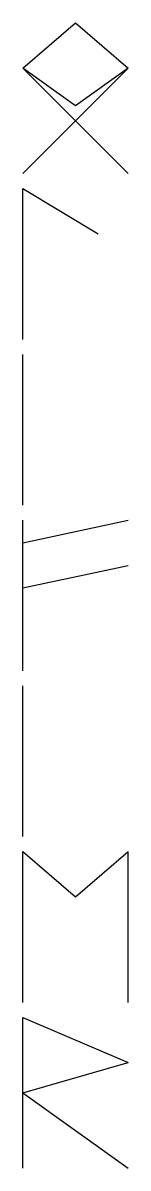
# Model space of a CAD drawing. Header units: millimetres. Extents: x -2.5 to 1, y -19 to 19.
import ezdxf

# ---------------------------------------------------------------- set-up
doc = ezdxf.new("R2010")
doc.units = ezdxf.units.MM

msp = doc.modelspace()

# ---------------------------------------------------------------- linework, layer by layer
msp.add_lwpolyline([(-0.75, 16.25), (-2.5, 17.5), (-0.75, 19), (1, 17.5)], close=True)
for points in [[(-2.5, 17.5), (1, 14)], [(1, 17.5), (-2.5, 14)], [(-2.5, 8.5), (-2.5, 13.5), (0, 12)], [(-2.5, 3), (-2.5, 8)], [(-2.5, -2.5), (-2.5, 2.5)], [(-2.5, 1.75), (1, 2.5)], [(-2.5, 0.25), (1, 1)], [(-2.5, -8), (-2.5, -3)], [(-2.5, -13.5), (-2.5, -8.5)], [(-2.5, -8.5), (-0.75, -10), (1, -8.5)], [(1, -13.5), (1, -8.5)], [(-2.5, -19), (-2.5, -14)], [(-2.5, -14), (1, -15.5)], [(-2.5, -16.5), (1, -15.5)], [(-2.5, -16.5), (1, -19)]]:
    msp.add_lwpolyline(points)

doc.saveas('drawing.dxf')
